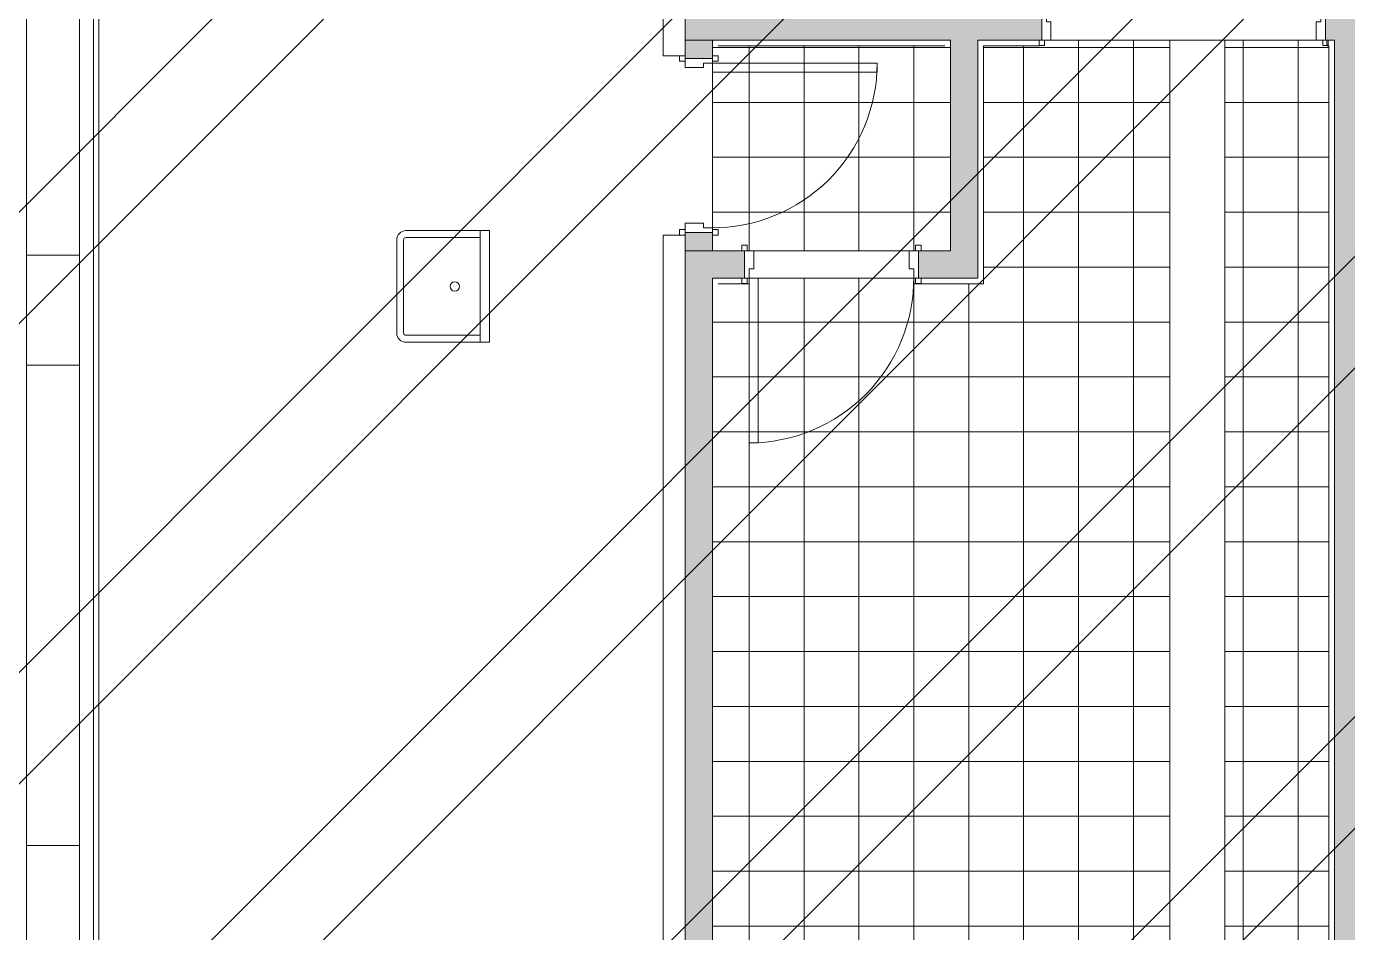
# Model space of a CAD drawing. Header units: millimetres. Extents: x -57519 to 497916, y -349472 to 446842.
# Drawn here: x 320453 to 327674, y 45082 to 50032 of the extents above; entities that cross this region are included whole.
import ezdxf

# ---------------------------------------------------------------- set-up
doc = ezdxf.new("R2010")
doc.units = ezdxf.units.MM
for name, color, linetype, lineweight in [('A-DETL-GENF', 92, 'Continuous', 5), ('A-DOOR', 31, 'Continuous', 5), ('A-DOOR-FRAM', 31, 'Continuous', 5), ('A-FLOR', 192, 'Continuous', 5), ('A-FLOR-PATT', 8, 'Continuous', 5), ('A-WALL', 113, 'Continuous', 20), ('A-WALL-PATT', 111, 'Continuous', 20), ('P-SANR-FIXT', 6, 'Continuous', 5)]:
    doc.layers.add(name, color=color, linetype=linetype, lineweight=lineweight)

# ---------------------------------------------------------------- blocks, each defined once
blk = doc.blocks.new('DLN-Single Door__X02_ - _M06_ 900 x 2450 _WH_-16930746-SITE COVERAGE')
at = {"layer": 'A-DOOR'}
for p, q in [((-460, 105), (-490, 105)), ((-490, 105), (-490, 75)), ((-490, 75), (-490, 105)), ((-490, 105), (-460, 105)), ((-490, 75), (-460, 75)), ((-475, 75), (-490, 75)), ((-460, 75), (-475, 75)), ((-460, 75), (-460, 105)), ((-460, 105), (-460, 75)), ((490, 105), (460, 105)), ((460, 105), (460, 75)), ((490, 105), (460, 105)), ((460, 75), (460, 105)), ((460, 75), (490, 75)), ((460, 75), (475, 75)), ((475, 75), (490, 75)), ((490, 75), (490, 105)), ((490, 105), (490, 75)), ((-460, -75), (-490, -75)), ((-490, -75), (-490, -105)), ((-490, -75), (-475, -75)), ((-490, -105), (-460, -105)), ((-475, -75), (-460, -75)), ((-460, -105), (-460, -75)), ((-400, -75), (-450, -75)), ((-450, -106), (-450, -975)), ((-400, -975), (-400, -75)), ((490, -75), (460, -75)), ((460, -75), (460, -105)), ((475, -75), (460, -75)), ((460, -105), (490, -105)), ((490, -75), (475, -75)), ((490, -105), (490, -75)), ((-450, -975), (-400, -975))]:
    blk.add_line(p, q, dxfattribs=at)
blk.add_arc((-450, -75), 900, 270, 0.5, dxfattribs=at)
at = {"layer": 'A-DOOR-FRAM'}
for p, q in [((-425, 75), (-475, 75)), ((-475, 75), (-475, -75)), ((-475, -75), (-475, 75)), ((-460, 75), (-475, 75)), ((-425, 75), (-460, 75)), ((-425, -25), (-425, 75)), ((-425, 75), (-425, -25)), ((425, 75), (425, -25)), ((475, 75), (425, 75)), ((425, -25), (425, 75)), ((425, 75), (460, 75)), ((460, 75), (475, 75)), ((475, -75), (475, 75)), ((475, 75), (475, -75)), ((-450, -75), (-450, -25)), ((-450, -25), (-425, -25)), ((-450, -25), (-425, -25)), ((-450, -25), (-450, -75)), ((425, -25), (450, -25)), ((450, -25), (425, -25)), ((450, -25), (450, -75)), ((450, -75), (450, -25)), ((-475, -75), (-450, -75)), ((-475, -75), (-460, -75)), ((-460, -75), (-450, -75)), ((450, -75), (475, -75)), ((460, -75), (450, -75)), ((475, -75), (460, -75))]:
    blk.add_line(p, q, dxfattribs=at)
blk = doc.blocks.new('DLN-Double Door__X03_ - _M15_1500 x 2450 _WH_-16954916-SITE COVERAGE')
at = {"layer": 'A-DOOR'}
for p, q in [((-700, -75), (-750, -75)), ((-750, -75), (-750, -825)), ((-700, -825), (-700, -75)), ((700, -75), (750, -75)), ((700, -825), (700, -75)), ((750, -75), (750, -825)), ((-750, -825), (-700, -825)), ((750, -825), (700, -825))]:
    blk.add_line(p, q, dxfattribs=at)
for centre, start, end in [((-750, -75), 270, 0.5), ((750, -75), 179.5, 270)]:
    blk.add_arc(centre, 750, start, end, dxfattribs=at)
at = {"layer": 'A-DOOR-FRAM'}
for p, q in [((-760, 105), (-790, 105)), ((-790, 105), (-790, 75)), ((-790, 75), (-760, 75)), ((-782, 75), (-790, 75)), ((-782.4, 105), (-760, 105)), ((-775, 75), (-782, 75)), ((-760, 75), (-775, 75)), ((-725, 75), (-775, 75)), ((-775, 75), (-775, -75)), ((-775, -75), (-775, 75)), ((-760, 75), (-775, 75)), ((-760, 75), (-760, 105)), ((-760, 105), (-760, 75)), ((-725, 75), (-760, 75)), ((-725, -25), (-725, 75)), ((-725, 75), (-725, -25)), ((725, 75), (725, -25)), ((775, 75), (725, 75)), ((725, -25), (725, 75)), ((725, 75), (760, 75)), ((790, 105), (760, 105)), ((760, 105), (760, 75)), ((790, 105), (760, 105)), ((760, 75), (760, 105)), ((760, 75), (790, 75)), ((760, 75), (775, 75)), ((760, 75), (775, 75)), ((775, 75), (790, 75)), ((775, -75), (775, 75)), ((775, 75), (775, -75)), ((790, 75), (790, 105)), ((-750, -75), (-750, -25)), ((-750, -25), (-725, -25)), ((-750, -25), (-725, -25)), ((-750, -25), (-750, -75)), ((725, -25), (750, -25)), ((750, -25), (725, -25)), ((750, -25), (750, -75)), ((750, -75), (750, -25)), ((-760, -75), (-790, -75)), ((-790, -75), (-790, -105)), ((-790, -105), (-790, -75)), ((-790, -75), (-775, -75)), ((-790, -105), (-760, -105)), ((-760, -105), (-790, -105)), ((-775, -75), (-760, -75)), ((-775, -75), (-750, -75)), ((-775, -75), (-760, -75)), ((-760, -105), (-760, -75)), ((-760, -75), (-760, -105)), ((-760, -75), (-750, -75)), ((750, -75), (775, -75)), ((760, -75), (750, -75)), ((790, -75), (760, -75)), ((760, -75), (760, -105)), ((775, -75), (760, -75)), ((760, -105), (760, -75)), ((775, -75), (760, -75)), ((760, -105), (790, -105)), ((760, -105), (790, -105)), ((790, -75), (775, -75)), ((790, -105), (790, -75)), ((790, -75), (790, -105))]:
    blk.add_line(p, q, dxfattribs=at)
blk = doc.blocks.new('DLN-Single Door__X02_ - _M06a_ 900 x 2450 _WH_-V568-SITE COVERAGE')
at = {"layer": 'A-DOOR'}
for p, q in [((-450, 975), (-400, 975)), ((-450, 75), (-450, 975)), ((-400, 975), (-400, 75)), ((-490, 105), (-460, 105)), ((-490, 75), (-490, 105)), ((-490, 105), (-490, 75)), ((-460, 105), (-490, 105)), ((-460, 75), (-490, 75)), ((-490, 75), (-475, 75)), ((-475, 75), (-460, 75)), ((-460, 105), (-460, 75)), ((-460, 75), (-460, 105)), ((-400, 75), (-450, 75)), ((460, 75), (460, 105)), ((460, 105), (490, 105)), ((460, 105), (460, 75)), ((460, 105), (490, 105)), ((490, 75), (460, 75)), ((475, 75), (460, 75)), ((490, 75), (475, 75)), ((490, 105), (490, 75)), ((490, 75), (490, 105)), ((-490, -75), (-460, -75)), ((-490, -105), (-490, -75)), ((-475, -75), (-490, -75)), ((-460, -105), (-490, -105)), ((-490, -105), (-460, -105)), ((-460, -75), (-475, -75)), ((-460, -75), (-460, -105)), ((-460, -105), (-460, -75)), ((460, -105), (460, -75)), ((460, -75), (490, -75)), ((460, -75), (460, -105)), ((460, -75), (475, -75)), ((490, -105), (460, -105)), ((490, -105), (460, -105)), ((475, -75), (490, -75)), ((490, -75), (490, -105))]:
    blk.add_line(p, q, dxfattribs=at)
blk.add_arc((-450, 75), 900, 359.5, 90, dxfattribs=at)
at = {"layer": 'A-DOOR-FRAM'}
for p, q in [((-475, 75), (-450, 75)), ((-475, -75), (-475, 75)), ((-475, 75), (-475, -75)), ((-475, 75), (-460, 75)), ((-460, 75), (-450, 75)), ((-450, 75), (-450, 25)), ((-450, 25), (-450, 75)), ((450, 75), (475, 75)), ((450, 25), (450, 75)), ((450, 75), (450, 25)), ((460, 75), (450, 75)), ((475, 75), (460, 75)), ((475, 75), (475, -75)), ((475, -75), (475, 75)), ((-450, 25), (-425, 25)), ((-450, 25), (-425, 25)), ((-425, 25), (-425, -75)), ((-425, -75), (-425, 25)), ((425, 25), (450, 25)), ((425, -75), (425, 25)), ((450, 25), (425, 25)), ((425, 25), (425, -75)), ((-425, -75), (-475, -75)), ((-460, -75), (-475, -75)), ((-425, -75), (-460, -75)), ((475, -75), (425, -75)), ((425, -75), (460, -75)), ((460, -75), (475, -75))]:
    blk.add_line(p, q, dxfattribs=at)
blk = doc.blocks.new('Service_Sink_3933 - _DLN__Service Sink-4599354-SITE COVERAGE')
at = {"layer": 'P-SANR-FIXT'}
for p, q in [((304.8, 0), (-304.8, 0)), ((-304.8, 0), (-304.8, -457.2)), ((304.8, -50.8), (-304.8, -50.8)), ((-266.7, -50.8), (-266.7, -457.2)), ((266.7, -457.2), (266.7, -50.8)), ((304.8, -457.2), (304.8, 0)), ((-254, -469.9), (254, -469.9)), ((-254, -508), (254, -508))]:
    blk.add_line(p, q, dxfattribs=at)
blk.add_circle((0, -190.5), 25.4, dxfattribs=at)
for centre, radius, start, end in [((-254, -457.2), 50.8, 180, 270), ((-254, -457.2), 12.7, 180, 270), ((254, -457.2), 12.7, 270, 0), ((254, -457.2), 50.8, 270, 360)]:
    blk.add_arc(centre, radius, start, end, dxfattribs=at)

msp = doc.modelspace()

# ---------------------------------------------------------------- hatches: boundary and pattern name
at = {"layer": 'A-DETL-GENF'}
h = msp.add_hatch(dxfattribs=at)
h.set_pattern_fill('FP_40', color=250, style=0, pattern_type=2)
h.set_pattern_definition([(45, (248763.4, 0), (-1257.236, 1257.236), []), (45, (248763.4, 1905), (-1257.236, 1257.236), [])])
h.paths.add_polyline_path([(325750.1, -8642.5), (328562.7, -8642.5), (328562.7, 4657.5), (341312.7, 4657.5), (341312.7, 30557.5), (342712.7, 30557.5), (342712.7, 48907.7), (339962.7, 48907.7), (339962.7, 52157.5), (338962.7, 52157.5), (338962.7, 53757.5), (297512.7, 53757.5), (297512.7, 52247.5), (286277.7, 52247.5), (286277.7, 34407.5), (285902.7, 34407.5), (285902.7, 7407.5), (286277.7, 7407.5), (286277.7, -2267.5), (315555.2, -2267.5), (315555.2, -8642.5), (321257.1, -8642.5)], flags=0)
at = {"layer": 'A-FLOR-PATT'}
h = msp.add_hatch(dxfattribs=at)
h.set_pattern_fill('FP_36', color=256, style=0, pattern_type=2)
h.set_pattern_definition([(0, (325902.73, 44217.5), (0, 300), []), (90, (325902.73, 44217.5), (-300, 2e-14), [])])
h.paths.add_polyline_path([(324893.3, 38688.5), (326702.7, 38688.5), (326702.7, 49957.5), (325987.7, 49957.5), (325987.7, 49926.5), (325683.7, 49926.5), (325683.7, 48626.5), (325302.7, 48626.5), (325302.7, 48657.5), (324402.7, 48657.5), (324402.7, 48626.5), (324233.7, 48626.5), (324233.7, 48657.5), (324202.7, 48657.5), (324202.7, 40357.5), (324233.7, 40357.5), (324233.7, 40388.5), (324833.7, 40387.1), (324833.7, 38688.5)], flags=0)
h.paths.add_polyline_path([(327571.7, 38688.5), (327567.7, 49926.5), (327559.7, 49929.5), (327559.7, 49957.5), (327002.7, 49957.5), (327004.4, 38688.5)], flags=0)
h.paths.add_polyline_path([(324232.7, 48807.5), (325502.7, 48807.5), (325502.7, 49926.5), (324202.7, 49926.5), (324205.4, 48807.5)], flags=0)
at = {"layer": 'A-WALL-PATT', "lineweight": 5, "transparency": 33554560}
h = msp.add_hatch(color=253, dxfattribs=at)
h.paths.add_polyline_path([(324202.7, 49957.5), (326002.7, 49957.5), (326002.7, 50107.5), (324052.7, 50107.5), (324052.7, 49957.5)], flags=0)
h.paths.add_polyline_path([(327567.7, 49957.5), (327752.7, 49957.5), (327752.7, 50107.5), (327552.7, 50107.5), (327552.7, 49957.5)], flags=0)
h = msp.add_hatch(color=253, dxfattribs=at)
h.paths.add_polyline_path([(324052.7, 40357.5), (324202.7, 40357.5), (324202.7, 48907.5), (324052.7, 48907.5), (324052.7, 40387.1)], flags=0)
h.paths.add_polyline_path([(324202.7, 49857.5), (324202.7, 49957.5), (324052.7, 49957.5), (324052.7, 49857.5), (324152.7, 49857.5)], flags=0)
for points in [[(325652.7, 48657.5), (325652.7, 49957.5), (325502.7, 49957.5), (325502.7, 48657.5)], [(327752.7, 38507.5), (327752.7, 49957.5), (327602.7, 49957.5), (327602.7, 38507.5)]]:
    msp.add_hatch(color=253, dxfattribs=at).paths.add_polyline_path(points, flags=0)
h = msp.add_hatch(color=253, dxfattribs=at)
h.paths.add_polyline_path([(325327.7, 48657.5), (325502.7, 48657.5), (325502.7, 48807.5), (325327.7, 48807.5), (325327.7, 48707.5)], flags=0)
h.paths.add_polyline_path([(324377.7, 48657.5), (324377.7, 48807.5), (324202.7, 48807.5), (324202.7, 48657.5), (324362.7, 48657.5)], flags=0)

# ---------------------------------------------------------------- linework, layer by layer
at = {"layer": 'A-FLOR'}
for p, q in [((324202.7, 49957.5), (324052.7, 49957.5)), ((324202.7, 49926.5), (324202.7, 48907.5)), ((325502.7, 48807.5), (325502.7, 49926.5)), ((327552.7, 49957.5), (325652.7, 49957.5)), ((326702.7, 38688.5), (326702.7, 49957.5)), ((327002.7, 49957.5), (327002.7, 38688.5)), ((327602.7, 49957.5), (327571.7, 49957.5)), ((327602.7, 38657.5), (327602.7, 49957.5)), ((324052.7, 48807.5), (325502.7, 48807.5)), ((324202.7, 48657.5), (324202.7, 40357.5)), ((325302.7, 48657.5), (324202.7, 48657.5))]:
    msp.add_line(p, q, dxfattribs=at)
at = {"layer": 'A-WALL', "lineweight": 18}
for p, q in [((323932.7, 52007.5), (323932.7, 49872.5)), ((324052.7, 49872.5), (324052.7, 52007.5)), ((325502.7, 49957.5), (324202.7, 49957.5)), ((324202.7, 49957.5), (324202.7, 49926.5)), ((324233.7, 49926.5), (325471.7, 49926.5)), ((325502.7, 49926.5), (325502.7, 49957.5)), ((325652.7, 49957.5), (325652.7, 48657.5)), ((325987.7, 49957.5), (325683.7, 49957.5)), ((325683.7, 49926.5), (325987.7, 49926.5)), ((325683.7, 48626.5), (325683.7, 49926.5)), ((325987.7, 49927.5), (325987.7, 49957.5)), ((327567.7, 49957.5), (327559.7, 49957.5)), ((327559.7, 49957.5), (327559.7, 49927.5)), ((327559.7, 49926.5), (327571.7, 49926.5)), ((327571.7, 49926.5), (327571.7, 38688.5)), ((323932.7, 49872.5), (324052.7, 49872.5)), ((324052.7, 48892.5), (323932.7, 48892.5)), ((323932.7, 48892.5), (323932.7, 39592.5)), ((324052.7, 39592.5), (324052.7, 48892.5)), ((324402.7, 48657.5), (324233.7, 48657.5)), ((324233.7, 48626.5), (324402.7, 48626.5)), ((324402.7, 48626.5), (324402.7, 48657.5)), ((325652.7, 48657.5), (325302.7, 48657.5)), ((325302.7, 48657.5), (325302.7, 48626.5)), ((325302.7, 48626.5), (325683.7, 48626.5))]:
    msp.add_line(p, q, dxfattribs=at)
at = {"layer": 'A-WALL', "lineweight": 5}
for p, q in [((320452.7, 48782.5), (320452.7, 51407.5)), ((320743.7, 51227.5), (320743.7, 40548.5)), ((320818.7, 40943.1), (320818.7, 50906.9)), ((320848.7, 40955.5), (320848.7, 50894.5)), ((326002.7, 49957.5), (326002.7, 50107.5)), ((327552.7, 50107.5), (327552.7, 49957.5)), ((327552.7, 49957.5), (327559.7, 49957.5)), ((324052.7, 49872.5), (324052.7, 49857.5)), ((324052.7, 49857.5), (324202.7, 49857.5)), ((324052.7, 48907.5), (324052.7, 48892.5)), ((324202.7, 48907.5), (324052.7, 48907.5)), ((324202.7, 48807.5), (324202.7, 48907.5)), ((320452.7, 40357.5), (320452.7, 48782.5)), ((320452.7, 48782.5), (320743.7, 48782.5)), ((324377.7, 48657.5), (324377.7, 48807.5)), ((325327.7, 48807.5), (325327.7, 48657.5)), ((320743.7, 48182.5), (320452.7, 48182.5)), ((320452.7, 45557.5), (320743.7, 45557.5))]:
    msp.add_line(p, q, dxfattribs=at)

# ---------------------------------------------------------------- block references
at = {"layer": 'A-DOOR'}
for name, p, rotation in [('DLN-Double Door__X03_ - _M15_1500 x 2450 _WH_-16954916-SITE COVERAGE', (326777.7, 50032.5), 180), ('DLN-Single Door__X02_ - _M06a_ 900 x 2450 _WH_-V568-SITE COVERAGE', (324127.7, 49382.5), 270)]:
    msp.add_blockref(name, p, dxfattribs=dict(at, rotation=rotation))
msp.add_blockref('DLN-Single Door__X02_ - _M06_ 900 x 2450 _WH_-16930746-SITE COVERAGE', (324852.7, 48732.5), dxfattribs=at)
at = {"layer": 'P-SANR-FIXT', "rotation": 270.0000000000006}
msp.add_blockref('Service_Sink_3933 - _DLN__Service Sink-4599354-SITE COVERAGE', (322984.4, 48612.1), dxfattribs=at)

doc.saveas('drawing.dxf')
